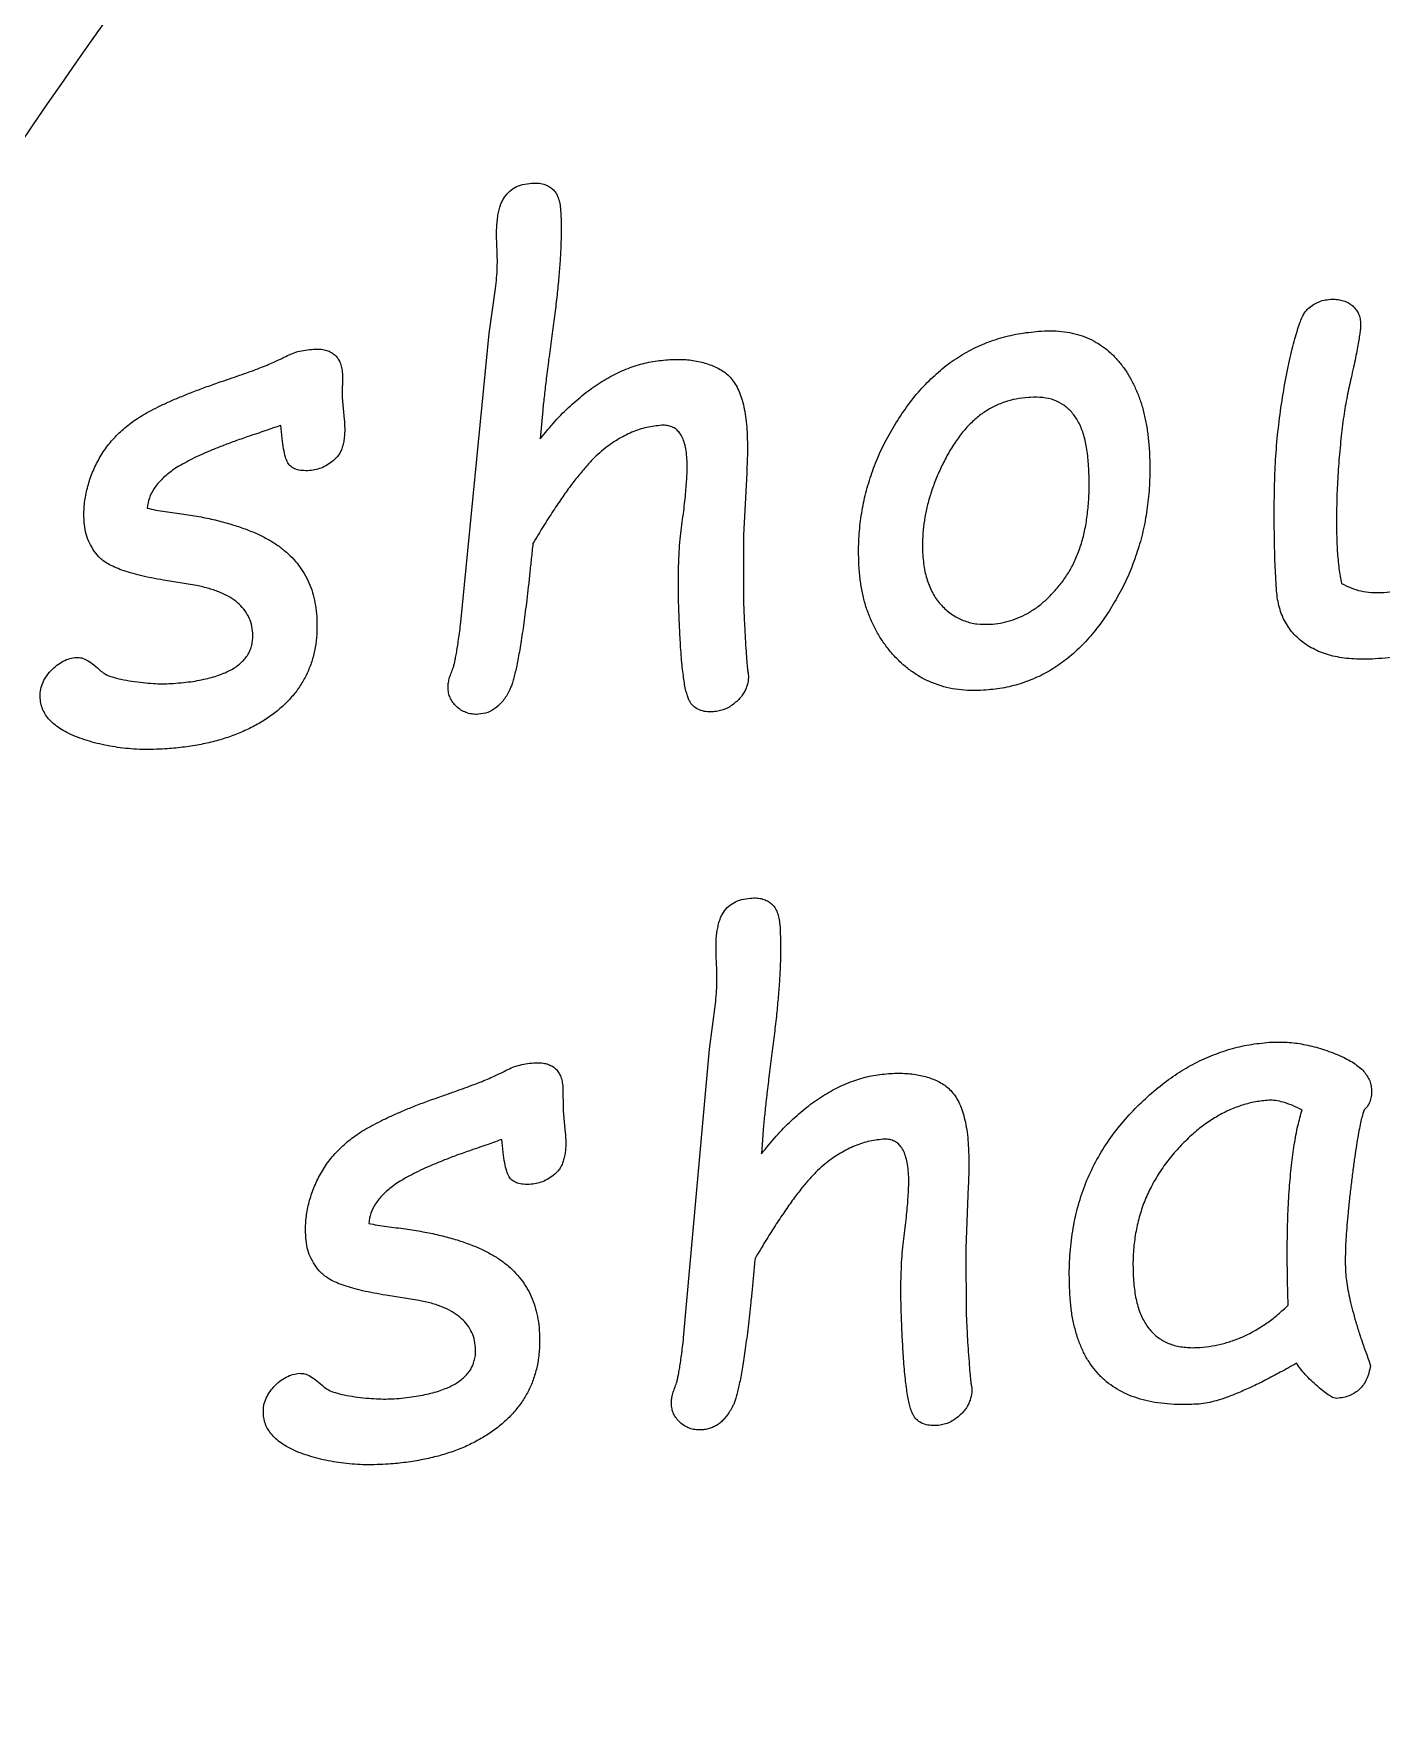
# Model space of a CAD drawing. Header units: millimetres. Extents: x -150 to 150, y -150 to 150.
# Drawn here: x 62.64 to 81.63, y -2.04 to 21.83 of the extents above; entities that cross this region are included whole.
import ezdxf

# ---------------------------------------------------------------- set-up
doc = ezdxf.new("R2010")
doc.units = ezdxf.units.MM

msp = doc.modelspace()

# ---------------------------------------------------------------- linework, layer by layer
at = {"color": 7, "linetype": 'Continuous', "lineweight": 25}
for p, q in [((69.056, 17.606), (69.147, 18.243)), ((68.657, 13.539), (69.056, 17.606)), ((66.987, 17.04), (66.985, 16.706)), ((66.985, 16.706), (67.014, 16.396)), ((69.811, 16.528), (69.776, 16.122)), ((76.683, 16.707), (76.656, 16.704)), ((72.686, 15.643), (72.641, 14.764)), ((72.641, 14.764), (72.641, 13.808)), ((64.932, 14.054), (64.468, 14.13)), ((72.161, 7.52), (72.247, 8.159)), ((71.797, 3.448), (72.161, 7.52)), ((70.095, 6.982), (70.097, 6.648)), ((70.097, 6.648), (70.128, 6.339)), ((72.925, 6.448), (72.894, 6.042)), ((75.809, 5.587), (75.773, 4.709)), ((75.773, 4.709), (75.781, 3.752)), ((68.065, 3.977), (67.6, 4.05)), ((81.455, 3.128), (81.478, 3.056))]:
    msp.add_line(p, q, dxfattribs=at)
for points, knots in [([(114.183, -113.137), (113.466, -116.425), (103.099, -120.709), (86.924, -122.223), (68.457, -123.393), (54.153, -122.536), (44.318, -115.103), (42.877, -100.163), (37.105, -82.232), (32.216, -48.659), (30.336, -0.644), (35.58, 56.233), (45.92, 92.79), (52.134, 109.475), (54.513, 110.958), (60.136, 112.847), (69.311, 111.663), (81.079, 113.313), (91.875, 113.368), (98.75, 113.364), (101.52, 113.191)], [0, 0, 0, 0, 0.0255132, 0.0835222, 0.1372692, 0.1780131, 0.1977337, 0.2328309, 0.2935122, 0.3556925, 0.5098939, 0.6897156, 0.8206987, 0.8259927, 0.8328826, 0.8426155, 0.8747815, 0.9065581, 0.9405607, 0.9633463, 0.9633463, 0.9633463, 0.9633463]), ([(101.52, 113.191), (98.75, 113.364), (91.875, 113.368), (81.079, 113.313), (69.311, 111.663), (60.136, 112.847), (54.513, 110.958), (52.134, 109.475), (45.92, 92.79), (35.58, 56.233), (30.336, -0.644), (32.216, -48.659), (37.105, -82.232), (42.877, -100.163), (44.318, -115.103), (54.153, -122.536), (68.457, -123.393), (86.924, -122.223), (103.099, -120.709), (113.466, -116.425), (114.183, -113.137)], [0, 0, 0, 0, 0.0227856, 0.0567881, 0.0885648, 0.1207307, 0.1304637, 0.1373536, 0.1426476, 0.2736307, 0.4534524, 0.6076537, 0.6698341, 0.7305154, 0.7656126, 0.7853332, 0.8260771, 0.8798241, 0.937833, 0.9633463, 0.9633463, 0.9633463, 0.9633463]), ([(52.133, -65.419), (53.969, -69.989), (44.33, -39.815), (53.105, 8.952), (61.617, 18.986), (65.267, 24.328)], [0, 0, 0, 0, 0.252885, 0.514368, 1, 1, 1, 1]), ([(69.166, 18.822), (69.164, 18.86), (69.16, 18.935), (69.16, 19.042), (69.164, 19.14), (69.173, 19.23), (69.187, 19.311), (69.203, 19.384), (69.227, 19.449), (69.264, 19.522), (69.323, 19.599), (69.415, 19.669), (69.529, 19.713), (69.612, 19.722), (69.655, 19.727)], [0, 0, 0, 0, 0.099093, 0.190022, 0.274116, 0.350508, 0.420521, 0.48445, 0.541977, 0.594998, 0.692617, 0.78792, 0.888163, 1, 1, 1, 1]), ([(69.655, 19.727), (69.686, 19.728), (69.743, 19.731), (69.823, 19.715), (69.893, 19.688), (69.95, 19.645), (69.998, 19.59), (70.032, 19.519), (70.054, 19.436), (70.06, 19.376), (70.063, 19.345)], [0, 0, 0, 0, 0.141235, 0.265677, 0.379196, 0.489236, 0.5999, 0.717739, 0.851227, 1, 1, 1, 1]), ([(70.063, 19.345), (70.066, 19.288), (70.072, 19.17), (70.071, 18.985), (70.066, 18.784), (70.051, 18.566), (70.033, 18.332), (70.005, 18.082), (69.973, 17.814), (69.947, 17.631), (69.934, 17.537)], [0, 0, 0, 0, 0.093111, 0.19508, 0.30602, 0.426083, 0.555267, 0.694504, 0.842214, 1, 1, 1, 1]), ([(69.147, 18.243), (69.157, 18.342), (69.177, 18.534), (69.17, 18.727), (69.166, 18.822)], [0, 0, 0, 0, 0.510078, 1, 1, 1, 1]), ([(80.151, 14.012), (80.145, 14.127), (80.131, 14.363), (80.123, 14.724), (80.12, 15.1), (80.125, 15.487), (80.141, 15.879), (80.177, 16.271), (80.228, 16.66), (80.284, 16.978), (80.334, 17.221), (80.372, 17.383), (80.408, 17.525), (80.445, 17.647), (80.479, 17.75), (80.512, 17.833), (80.545, 17.897), (80.59, 17.954), (80.652, 18.005), (80.732, 18.048), (80.82, 18.08), (80.882, 18.086), (80.914, 18.089)], [0, 0, 0, 0, 0.0796637, 0.1623499, 0.2484152, 0.3375828, 0.4283789, 0.5185171, 0.6081419, 0.6977196, 0.7404023, 0.7785497, 0.8121131, 0.841202, 0.8660688, 0.8864776, 0.9026855, 0.9152569, 0.9363447, 0.9568519, 0.9778029, 1, 1, 1, 1]), ([(80.914, 18.089), (80.943, 18.09), (80.999, 18.09), (81.08, 18.077), (81.152, 18.05), (81.214, 18.009), (81.266, 17.959), (81.304, 17.899), (81.332, 17.832), (81.336, 17.783), (81.339, 17.758)], [0, 0, 0, 0, 0.1432054, 0.2770895, 0.401738, 0.524607, 0.6432689, 0.7580716, 0.8756529, 1, 1, 1, 1]), ([(81.339, 17.758), (81.339, 17.743), (81.34, 17.709), (81.333, 17.65), (81.323, 17.576), (81.31, 17.486), (81.291, 17.381), (81.266, 17.261), (81.238, 17.126), (81.216, 17.031), (81.205, 16.981)], [0, 0, 0, 0, 0.0564684, 0.1303661, 0.2252393, 0.3411573, 0.475077, 0.6304541, 0.8053029, 1, 1, 1, 1]), ([(69.934, 17.537), (69.921, 17.438), (69.896, 17.25), (69.861, 16.983), (69.835, 16.746), (69.818, 16.597), (69.811, 16.528)], [0, 0, 0, 0, 0.294868, 0.558743, 0.79412, 1, 1, 1, 1]), ([(74.27, 14.302), (74.266, 14.402), (74.258, 14.6), (74.279, 14.895), (74.321, 15.184), (74.391, 15.467), (74.485, 15.745), (74.602, 16.017), (74.747, 16.283), (74.914, 16.539), (75.098, 16.781), (75.304, 16.993), (75.522, 17.179), (75.756, 17.333), (76.006, 17.457), (76.271, 17.551), (76.55, 17.615), (76.743, 17.633), (76.84, 17.642)], [0, 0, 0, 0, 0.064211, 0.127091, 0.189375, 0.251584, 0.314131, 0.377464, 0.441899, 0.508148, 0.573683, 0.636672, 0.697615, 0.757125, 0.816483, 0.876024, 0.937123, 1, 1, 1, 1]), ([(76.84, 17.642), (76.896, 17.644), (77.004, 17.648), (77.162, 17.634), (77.311, 17.606), (77.451, 17.563), (77.583, 17.503), (77.704, 17.426), (77.818, 17.336), (77.919, 17.228), (78.013, 17.109), (78.096, 16.979), (78.165, 16.837), (78.227, 16.687), (78.276, 16.524), (78.315, 16.352), (78.344, 16.169), (78.354, 16.043), (78.359, 15.979)], [0, 0, 0, 0, 0.065263, 0.12756, 0.186451, 0.243671, 0.300179, 0.355964, 0.412554, 0.470711, 0.530037, 0.590379, 0.652066, 0.71561, 0.78223, 0.85134, 0.923822, 1, 1, 1, 1]), ([(65.278, 16.928), (65.33, 16.945), (65.429, 16.979), (65.571, 17.03), (65.702, 17.074), (65.819, 17.119), (65.924, 17.161), (66.016, 17.2), (66.096, 17.236), (66.144, 17.261), (66.167, 17.273)], [0, 0, 0, 0, 0.171925, 0.329544, 0.475069, 0.606807, 0.724327, 0.828991, 0.920854, 1, 1, 1, 1]), ([(66.167, 17.273), (66.197, 17.288), (66.258, 17.32), (66.359, 17.353), (66.467, 17.377), (66.542, 17.383), (66.58, 17.386)], [0, 0, 0, 0, 0.236218, 0.480326, 0.732871, 1, 1, 1, 1]), ([(66.58, 17.386), (66.61, 17.387), (66.667, 17.389), (66.747, 17.377), (66.816, 17.351), (66.875, 17.314), (66.922, 17.263), (66.956, 17.199), (66.979, 17.124), (66.984, 17.069), (66.987, 17.04)], [0, 0, 0, 0, 0.147934, 0.277528, 0.395629, 0.505873, 0.616822, 0.730484, 0.85759, 1, 1, 1, 1]), ([(69.776, 16.122), (69.845, 16.206), (69.978, 16.369), (70.194, 16.587), (70.414, 16.774), (70.637, 16.931), (70.865, 17.056), (71.097, 17.15), (71.334, 17.213), (71.494, 17.23), (71.574, 17.238)], [0, 0, 0, 0, 0.149463, 0.289663, 0.421116, 0.545729, 0.664406, 0.778655, 0.889411, 1, 1, 1, 1]), ([(71.574, 17.238), (71.649, 17.241), (71.794, 17.246), (72.001, 17.219), (72.186, 17.165), (72.325, 17.097), (72.423, 17.025), (72.485, 16.954), (72.541, 16.871), (72.586, 16.773), (72.626, 16.663), (72.654, 16.537), (72.678, 16.398), (72.685, 16.3), (72.689, 16.249)], [0, 0, 0, 0, 0.13036, 0.250032, 0.359939, 0.463968, 0.515799, 0.56941, 0.626781, 0.68823, 0.756123, 0.829961, 0.911449, 1, 1, 1, 1]), ([(81.205, 16.981), (81.186, 16.896), (81.145, 16.716), (81.097, 16.43), (81.059, 16.114), (81.029, 15.777), (81.007, 15.439), (80.999, 15.117), (80.997, 14.819), (81.006, 14.629), (81.01, 14.538)], [0, 0, 0, 0, 0.106857, 0.225074, 0.354155, 0.495459, 0.637019, 0.767917, 0.888863, 1, 1, 1, 1]), ([(63.347, 14.943), (63.345, 15.012), (63.341, 15.149), (63.372, 15.354), (63.426, 15.556), (63.507, 15.753), (63.613, 15.94), (63.743, 16.112), (63.9, 16.263), (64.047, 16.378), (64.181, 16.461), (64.296, 16.526), (64.425, 16.59), (64.568, 16.656), (64.726, 16.723), (64.897, 16.791), (65.082, 16.86), (65.211, 16.905), (65.278, 16.928)], [0, 0, 0, 0, 0.0680725, 0.1363481, 0.2050074, 0.2756989, 0.3473011, 0.4182418, 0.4898131, 0.5632653, 0.6029041, 0.6466212, 0.6942889, 0.7465873, 0.8035694, 0.8642785, 0.9297467, 1, 1, 1, 1]), ([(77.504, 15.769), (77.496, 15.846), (77.483, 15.991), (77.437, 16.191), (77.367, 16.36), (77.274, 16.498), (77.158, 16.603), (77.018, 16.673), (76.857, 16.711), (76.743, 16.708), (76.683, 16.707)], [0, 0, 0, 0, 0.162866, 0.306642, 0.432825, 0.547101, 0.654246, 0.761053, 0.874373, 1, 1, 1, 1]), ([(76.656, 16.704), (76.599, 16.699), (76.484, 16.688), (76.319, 16.643), (76.164, 16.578), (76.017, 16.491), (75.881, 16.381), (75.753, 16.251), (75.637, 16.097), (75.531, 15.927), (75.437, 15.747), (75.356, 15.564), (75.287, 15.382), (75.235, 15.199), (75.195, 15.019), (75.171, 14.838), (75.161, 14.657), (75.165, 14.538), (75.168, 14.478)], [0, 0, 0, 0, 0.059192, 0.116624, 0.173383, 0.230988, 0.289752, 0.351404, 0.4162, 0.485463, 0.555455, 0.623245, 0.689304, 0.753344, 0.816256, 0.877841, 0.938955, 1, 1, 1, 1]), ([(66.122, 16.312), (66.091, 16.301), (66.026, 16.278), (65.921, 16.243), (65.804, 16.202), (65.721, 16.175), (65.678, 16.161)], [0, 0, 0, 0, 0.207483, 0.441322, 0.706109, 1, 1, 1, 1]), ([(66.527, 15.674), (66.491, 15.673), (66.425, 15.671), (66.335, 15.689), (66.263, 15.726), (66.211, 15.787), (66.181, 15.875), (66.155, 15.99), (66.134, 16.139), (66.126, 16.251), (66.122, 16.312)], [0, 0, 0, 0, 0.122294, 0.223929, 0.309446, 0.39069, 0.488051, 0.621527, 0.791437, 1, 1, 1, 1]), ([(67.014, 16.396), (67.016, 16.362), (67.02, 16.299), (67.021, 16.208), (67.012, 16.125), (67.001, 16.05), (66.98, 15.984), (66.955, 15.925), (66.923, 15.874), (66.87, 15.821), (66.8, 15.769), (66.712, 15.718), (66.621, 15.686), (66.558, 15.678), (66.527, 15.674)], [0, 0, 0, 0, 0.100886, 0.192096, 0.275538, 0.351408, 0.421169, 0.485166, 0.545204, 0.602007, 0.709828, 0.809791, 0.906226, 1, 1, 1, 1]), ([(71.489, 16.313), (71.418, 16.305), (71.274, 16.289), (71.063, 16.218), (70.859, 16.112), (70.692, 15.995), (70.558, 15.877), (70.451, 15.764), (70.336, 15.631), (70.214, 15.477), (70.089, 15.3), (69.954, 15.102), (69.815, 14.882), (69.72, 14.727), (69.672, 14.647)], [0, 0, 0, 0, 0.083516, 0.168736, 0.25748, 0.352686, 0.405269, 0.465943, 0.534222, 0.610668, 0.695532, 0.788376, 0.890143, 1, 1, 1, 1]), ([(71.844, 15.84), (71.841, 15.878), (71.835, 15.951), (71.814, 16.051), (71.783, 16.135), (71.744, 16.205), (71.693, 16.258), (71.633, 16.294), (71.564, 16.314), (71.515, 16.313), (71.489, 16.313)], [0, 0, 0, 0, 0.172516, 0.325323, 0.456902, 0.573563, 0.68061, 0.78203, 0.884885, 1, 1, 1, 1]), ([(72.689, 16.249), (72.691, 16.204), (72.695, 16.111), (72.698, 15.964), (72.693, 15.807), (72.688, 15.698), (72.686, 15.643)], [0, 0, 0, 0, 0.222777, 0.463226, 0.723753, 1, 1, 1, 1]), ([(65.678, 16.161), (65.614, 16.139), (65.491, 16.097), (65.316, 16.03), (65.155, 15.968), (65.009, 15.905), (64.879, 15.844), (64.764, 15.782), (64.662, 15.725), (64.552, 15.649), (64.436, 15.555), (64.333, 15.427), (64.259, 15.291), (64.244, 15.194), (64.236, 15.146)], [0, 0, 0, 0, 0.108964, 0.210377, 0.303774, 0.388792, 0.467158, 0.537364, 0.600472, 0.656151, 0.754013, 0.841226, 0.921536, 1, 1, 1, 1]), ([(71.771, 14.906), (71.779, 14.959), (71.793, 15.06), (71.811, 15.206), (71.824, 15.341), (71.835, 15.463), (71.843, 15.574), (71.847, 15.673), (71.848, 15.761), (71.845, 15.815), (71.844, 15.84)], [0, 0, 0, 0, 0.1701477, 0.3268821, 0.4716851, 0.6018723, 0.7203373, 0.8270473, 0.9192613, 1, 1, 1, 1]), ([(78.359, 15.979), (78.364, 15.872), (78.373, 15.661), (78.357, 15.349), (78.32, 15.044), (78.258, 14.749), (78.172, 14.463), (78.064, 14.186), (77.931, 13.918), (77.777, 13.661), (77.606, 13.423), (77.42, 13.211), (77.219, 13.03), (77.006, 12.878), (76.78, 12.755), (76.539, 12.665), (76.287, 12.601), (76.112, 12.585), (76.024, 12.577)], [0, 0, 0, 0, 0.070064, 0.138401, 0.205108, 0.270946, 0.336016, 0.400767, 0.46605, 0.532185, 0.596732, 0.658278, 0.717076, 0.773652, 0.829711, 0.88536, 0.941978, 1, 1, 1, 1]), ([(76.116, 13.508), (76.165, 13.512), (76.264, 13.521), (76.407, 13.558), (76.545, 13.609), (76.676, 13.679), (76.804, 13.763), (76.923, 13.867), (77.038, 13.987), (77.148, 14.121), (77.247, 14.272), (77.331, 14.441), (77.4, 14.626), (77.452, 14.825), (77.488, 15.04), (77.509, 15.269), (77.516, 15.514), (77.508, 15.682), (77.504, 15.769)], [0, 0, 0, 0, 0.050121, 0.099954, 0.149225, 0.199262, 0.250296, 0.303732, 0.359595, 0.418353, 0.479394, 0.542693, 0.609012, 0.678452, 0.751639, 0.829147, 0.911821, 1, 1, 1, 1]), ([(64.236, 15.146), (64.276, 15.136), (64.36, 15.115), (64.446, 15.103), (64.49, 15.097)], [0, 0, 0, 0, 0.4824498, 1, 1, 1, 1]), ([(64.49, 15.097), (64.577, 15.086), (64.747, 15.065), (64.99, 15.023), (65.216, 14.975), (65.424, 14.918), (65.614, 14.855), (65.787, 14.785), (65.941, 14.707), (66.078, 14.622), (66.198, 14.527), (66.304, 14.425), (66.394, 14.312), (66.471, 14.192), (66.531, 14.061), (66.58, 13.921), (66.61, 13.772), (66.62, 13.669), (66.625, 13.616)], [0, 0, 0, 0, 0.09255, 0.178913, 0.25969, 0.335166, 0.404993, 0.469882, 0.53036, 0.586244, 0.639119, 0.690613, 0.740384, 0.790103, 0.840235, 0.891672, 0.944808, 1, 1, 1, 1]), ([(64.468, 14.13), (64.411, 14.14), (64.302, 14.159), (64.146, 14.192), (64.007, 14.231), (63.883, 14.268), (63.778, 14.312), (63.687, 14.356), (63.613, 14.404), (63.538, 14.472), (63.47, 14.566), (63.404, 14.684), (63.363, 14.811), (63.352, 14.899), (63.347, 14.943)], [0, 0, 0, 0, 0.1146809, 0.2192502, 0.3140918, 0.398956, 0.4738683, 0.5394342, 0.5971008, 0.6474273, 0.7380632, 0.8259259, 0.9119085, 1, 1, 1, 1]), ([(71.755, 13.184), (71.75, 13.275), (71.74, 13.452), (71.729, 13.71), (71.723, 13.951), (71.723, 14.174), (71.727, 14.381), (71.736, 14.571), (71.751, 14.744), (71.765, 14.854), (71.771, 14.906)], [0, 0, 0, 0, 0.159196, 0.308893, 0.448315, 0.577521, 0.697354, 0.807903, 0.908505, 1, 1, 1, 1]), ([(69.672, 14.647), (69.665, 14.575), (69.651, 14.436), (69.628, 14.232), (69.609, 14.039), (69.587, 13.857), (69.565, 13.688), (69.546, 13.529), (69.523, 13.382), (69.504, 13.246), (69.482, 13.122), (69.462, 13.009), (69.442, 12.907), (69.42, 12.817), (69.4, 12.738), (69.38, 12.671), (69.36, 12.615), (69.323, 12.533), (69.259, 12.432), (69.158, 12.328), (69.039, 12.258), (68.952, 12.245), (68.908, 12.239)], [0, 0, 0, 0, 0.0806389, 0.1572623, 0.2298181, 0.2979168, 0.3620088, 0.421532, 0.4771244, 0.5281504, 0.5752718, 0.61833, 0.6569256, 0.6916854, 0.721916, 0.7482577, 0.770288, 0.7885799, 0.8489167, 0.9024392, 0.9510108, 1, 1, 1, 1]), ([(75.168, 14.478), (75.175, 14.402), (75.189, 14.259), (75.25, 14.059), (75.337, 13.884), (75.458, 13.74), (75.598, 13.626), (75.758, 13.549), (75.933, 13.505), (76.054, 13.507), (76.116, 13.508)], [0, 0, 0, 0, 0.148427, 0.282741, 0.409199, 0.531315, 0.649258, 0.762637, 0.878513, 1, 1, 1, 1]), ([(81.01, 14.538), (81.017, 14.456), (81.028, 14.304), (81.055, 14.153), (81.067, 14.083)], [0, 0, 0, 0, 0.5379479, 1, 1, 1, 1]), ([(76.024, 12.577), (75.964, 12.575), (75.845, 12.571), (75.671, 12.585), (75.504, 12.613), (75.347, 12.664), (75.195, 12.726), (75.055, 12.81), (74.921, 12.909), (74.798, 13.024), (74.685, 13.152), (74.585, 13.29), (74.497, 13.436), (74.426, 13.594), (74.364, 13.758), (74.319, 13.932), (74.286, 14.114), (74.276, 14.238), (74.27, 14.302)], [0, 0, 0, 0, 0.065607, 0.128949, 0.189638, 0.249098, 0.308108, 0.367133, 0.426957, 0.488276, 0.550357, 0.612048, 0.673506, 0.735496, 0.799154, 0.86399, 0.930634, 1, 1, 1, 1]), ([(81.628, 13.955), (81.732, 13.963), (81.946, 13.981), (82.271, 14.042), (82.61, 14.124), (82.836, 14.197), (82.952, 14.234)], [0, 0, 0, 0, 0.2311287, 0.4748659, 0.7301097, 1, 1, 1, 1]), ([(65.723, 13.384), (65.719, 13.426), (65.711, 13.508), (65.665, 13.622), (65.599, 13.725), (65.511, 13.818), (65.397, 13.895), (65.262, 13.96), (65.105, 14.016), (64.992, 14.041), (64.932, 14.054)], [0, 0, 0, 0, 0.111856, 0.218779, 0.32581, 0.43718, 0.557216, 0.689991, 0.836742, 1, 1, 1, 1]), ([(81.545, 13.02), (81.494, 13.017), (81.394, 13.013), (81.248, 13.017), (81.11, 13.03), (80.98, 13.051), (80.859, 13.084), (80.746, 13.123), (80.643, 13.177), (80.546, 13.234), (80.461, 13.305), (80.385, 13.381), (80.32, 13.468), (80.263, 13.56), (80.219, 13.662), (80.185, 13.771), (80.162, 13.889), (80.155, 13.97), (80.151, 14.012)], [0, 0, 0, 0, 0.079362, 0.154529, 0.225833, 0.292858, 0.357661, 0.419063, 0.478179, 0.536292, 0.592684, 0.648277, 0.70338, 0.758624, 0.815631, 0.873943, 0.935616, 1, 1, 1, 1]), ([(81.067, 14.083), (81.113, 14.061), (81.201, 14.016), (81.343, 13.975), (81.485, 13.952), (81.58, 13.954), (81.628, 13.955)], [0, 0, 0, 0, 0.260521, 0.510038, 0.756419, 1, 1, 1, 1]), ([(66.625, 13.616), (66.627, 13.55), (66.631, 13.419), (66.616, 13.228), (66.577, 13.047), (66.521, 12.877), (66.442, 12.717), (66.346, 12.567), (66.227, 12.429), (66.091, 12.301), (65.938, 12.184), (65.769, 12.084), (65.589, 11.994), (65.394, 11.919), (65.187, 11.855), (64.965, 11.807), (64.731, 11.77), (64.57, 11.757), (64.487, 11.751)], [0, 0, 0, 0, 0.062535, 0.122322, 0.179746, 0.235459, 0.290445, 0.34576, 0.402401, 0.460983, 0.520979, 0.582206, 0.644936, 0.709821, 0.777848, 0.848374, 0.92235, 1, 1, 1, 1]), ([(72.641, 13.808), (72.642, 13.785), (72.645, 13.728), (72.648, 13.621), (72.657, 13.476), (72.665, 13.306), (72.675, 13.137), (72.686, 12.996), (72.694, 12.896), (72.707, 12.814), (72.714, 12.726), (72.69, 12.639), (72.66, 12.563), (72.623, 12.504), (72.573, 12.447), (72.515, 12.393), (72.449, 12.345), (72.376, 12.307), (72.298, 12.284), (72.243, 12.278), (72.216, 12.274)], [0, 0, 0, 0, 0.037456, 0.095883, 0.176848, 0.278781, 0.380008, 0.458084, 0.513722, 0.546961, 0.595667, 0.658671, 0.694255, 0.732261, 0.773666, 0.818683, 0.864801, 0.909323, 0.953846, 1, 1, 1, 1]), ([(64.57, 12.672), (64.618, 12.676), (64.711, 12.683), (64.846, 12.697), (64.972, 12.718), (65.087, 12.744), (65.193, 12.771), (65.29, 12.806), (65.377, 12.843), (65.455, 12.884), (65.522, 12.933), (65.581, 12.983), (65.628, 13.04), (65.669, 13.099), (65.697, 13.165), (65.716, 13.234), (65.726, 13.308), (65.724, 13.358), (65.723, 13.384)], [0, 0, 0, 0, 0.095709, 0.18538, 0.268466, 0.346969, 0.418968, 0.486062, 0.549145, 0.606979, 0.660651, 0.7118, 0.75985, 0.80682, 0.85352, 0.900659, 0.949194, 1, 1, 1, 1]), ([(68.539, 12.867), (68.544, 12.88), (68.555, 12.909), (68.568, 12.961), (68.581, 13.025), (68.596, 13.103), (68.611, 13.193), (68.625, 13.297), (68.642, 13.414), (68.652, 13.496), (68.657, 13.539)], [0, 0, 0, 0, 0.058833, 0.136586, 0.233605, 0.348476, 0.482828, 0.636739, 0.808561, 1, 1, 1, 1]), ([(82.891, 13.391), (82.841, 13.365), (82.741, 13.312), (82.583, 13.245), (82.421, 13.186), (82.255, 13.134), (82.084, 13.093), (81.909, 13.058), (81.729, 13.034), (81.607, 13.025), (81.545, 13.02)], [0, 0, 0, 0, 0.120669, 0.241959, 0.364685, 0.48738, 0.612907, 0.739077, 0.867949, 1, 1, 1, 1]), ([(72.216, 12.274), (72.18, 12.273), (72.112, 12.271), (72.019, 12.297), (71.941, 12.342), (71.892, 12.4), (71.863, 12.46), (71.844, 12.521), (71.823, 12.595), (71.806, 12.685), (71.792, 12.789), (71.777, 12.907), (71.765, 13.041), (71.759, 13.134), (71.755, 13.184)], [0, 0, 0, 0, 0.0930914, 0.1726719, 0.2472852, 0.3207193, 0.3649392, 0.419016, 0.4853331, 0.5647264, 0.6540568, 0.757222, 0.8728615, 1, 1, 1, 1]), ([(62.728, 12.464), (62.728, 12.499), (62.727, 12.569), (62.756, 12.672), (62.806, 12.768), (62.878, 12.855), (62.961, 12.931), (63.05, 12.99), (63.144, 13.029), (63.209, 13.037), (63.242, 13.041)], [0, 0, 0, 0, 0.124499, 0.24676, 0.372307, 0.507314, 0.64282, 0.768458, 0.885152, 1, 1, 1, 1]), ([(63.242, 13.041), (63.266, 13.04), (63.321, 13.037), (63.403, 12.996), (63.494, 12.934), (63.552, 12.878), (63.583, 12.848)], [0, 0, 0, 0, 0.182326, 0.401764, 0.674491, 1, 1, 1, 1]), ([(63.583, 12.848), (63.605, 12.832), (63.654, 12.796), (63.752, 12.761), (63.875, 12.729), (64.021, 12.704), (64.173, 12.685), (64.318, 12.672), (64.449, 12.668), (64.531, 12.671), (64.57, 12.672)], [0, 0, 0, 0, 0.078585, 0.178874, 0.304065, 0.455407, 0.613638, 0.756475, 0.885569, 1, 1, 1, 1]), ([(68.477, 12.597), (68.477, 12.617), (68.477, 12.658), (68.489, 12.723), (68.509, 12.794), (68.529, 12.842), (68.539, 12.867)], [0, 0, 0, 0, 0.207894, 0.443099, 0.704685, 1, 1, 1, 1]), ([(64.487, 11.751), (64.38, 11.746), (64.169, 11.737), (63.86, 11.763), (63.566, 11.815), (63.334, 11.883), (63.165, 11.951), (63.053, 12.007), (62.959, 12.07), (62.879, 12.137), (62.816, 12.211), (62.77, 12.29), (62.738, 12.375), (62.731, 12.434), (62.728, 12.464)], [0, 0, 0, 0, 0.156961, 0.307131, 0.451249, 0.591685, 0.657649, 0.718142, 0.772592, 0.822872, 0.869449, 0.913592, 0.95617, 1, 1, 1, 1]), ([(68.908, 12.239), (68.88, 12.238), (68.826, 12.237), (68.747, 12.256), (68.674, 12.287), (68.61, 12.333), (68.555, 12.389), (68.513, 12.452), (68.486, 12.523), (68.48, 12.572), (68.477, 12.597)], [0, 0, 0, 0, 0.134555, 0.261419, 0.38679, 0.514431, 0.641795, 0.760966, 0.879065, 1, 1, 1, 1]), ([(72.261, 8.738), (72.259, 8.776), (72.254, 8.851), (72.253, 8.958), (72.255, 9.056), (72.263, 9.146), (72.276, 9.227), (72.294, 9.301), (72.314, 9.366), (72.35, 9.439), (72.409, 9.517), (72.502, 9.587), (72.615, 9.634), (72.697, 9.643), (72.741, 9.648)], [0, 0, 0, 0, 0.099097, 0.189981, 0.273988, 0.350224, 0.420197, 0.48409, 0.542294, 0.59477, 0.691632, 0.788494, 0.888043, 1, 1, 1, 1]), ([(72.741, 9.648), (72.771, 9.649), (72.828, 9.652), (72.909, 9.638), (72.979, 9.611), (73.038, 9.569), (73.085, 9.513), (73.12, 9.443), (73.143, 9.36), (73.149, 9.3), (73.153, 9.269)], [0, 0, 0, 0, 0.141033, 0.264922, 0.380236, 0.488881, 0.599387, 0.719886, 0.851156, 1, 1, 1, 1]), ([(73.153, 9.269), (73.156, 9.212), (73.163, 9.095), (73.165, 8.909), (73.159, 8.708), (73.149, 8.49), (73.13, 8.256), (73.108, 8.005), (73.076, 7.738), (73.052, 7.554), (73.04, 7.46)], [0, 0, 0, 0, 0.093131, 0.195097, 0.306022, 0.425985, 0.555836, 0.694092, 0.842433, 1, 1, 1, 1]), ([(72.247, 8.159), (72.255, 8.258), (72.273, 8.45), (72.265, 8.643), (72.261, 8.738)], [0, 0, 0, 0, 0.509891, 1, 1, 1, 1]), ([(73.04, 7.46), (73.027, 7.361), (73.004, 7.172), (72.973, 6.904), (72.945, 6.666), (72.931, 6.517), (72.925, 6.448)], [0, 0, 0, 0, 0.29403, 0.558452, 0.794745, 1, 1, 1, 1]), ([(77.244, 4.018), (77.238, 4.141), (77.227, 4.382), (77.246, 4.737), (77.298, 5.076), (77.378, 5.401), (77.492, 5.709), (77.638, 6), (77.813, 6.277), (78.019, 6.532), (78.243, 6.766), (78.476, 6.976), (78.72, 7.155), (78.969, 7.307), (79.229, 7.428), (79.495, 7.522), (79.77, 7.587), (79.957, 7.606), (80.051, 7.616)], [0, 0, 0, 0, 0.072851, 0.142836, 0.210287, 0.275757, 0.340319, 0.404377, 0.468533, 0.533811, 0.598334, 0.660114, 0.719439, 0.777124, 0.833089, 0.888766, 0.944087, 1, 1, 1, 1]), ([(80.051, 7.616), (80.126, 7.618), (80.278, 7.623), (80.51, 7.596), (80.746, 7.539), (80.942, 7.472), (81.093, 7.407), (81.194, 7.354), (81.28, 7.298), (81.354, 7.239), (81.41, 7.174), (81.453, 7.107), (81.483, 7.037), (81.489, 6.987), (81.492, 6.962)], [0, 0, 0, 0, 0.132068, 0.268158, 0.410379, 0.560076, 0.633828, 0.700377, 0.761278, 0.816081, 0.865701, 0.91183, 0.956446, 1, 1, 1, 1]), ([(68.385, 6.856), (68.437, 6.874), (68.536, 6.909), (68.679, 6.958), (68.808, 7.008), (68.926, 7.051), (69.03, 7.095), (69.121, 7.136), (69.202, 7.171), (69.25, 7.197), (69.273, 7.209)], [0, 0, 0, 0, 0.172069, 0.329399, 0.474292, 0.605788, 0.723628, 0.828662, 0.920357, 1, 1, 1, 1]), ([(69.273, 7.209), (69.303, 7.225), (69.364, 7.256), (69.464, 7.289), (69.571, 7.314), (69.646, 7.321), (69.685, 7.325)], [0, 0, 0, 0, 0.2366765, 0.4782934, 0.732005, 1, 1, 1, 1]), ([(69.685, 7.325), (69.715, 7.326), (69.772, 7.327), (69.853, 7.318), (69.922, 7.293), (69.981, 7.256), (70.027, 7.204), (70.064, 7.142), (70.086, 7.066), (70.092, 7.011), (70.095, 6.982)], [0, 0, 0, 0, 0.147568, 0.278705, 0.395749, 0.505719, 0.616394, 0.730861, 0.857653, 1, 1, 1, 1]), ([(72.894, 6.042), (72.962, 6.127), (73.095, 6.29), (73.308, 6.512), (73.526, 6.7), (73.748, 6.859), (73.975, 6.985), (74.206, 7.083), (74.443, 7.148), (74.603, 7.166), (74.683, 7.175)], [0, 0, 0, 0, 0.14949, 0.289667, 0.421413, 0.545835, 0.664231, 0.778342, 0.889978, 1, 1, 1, 1]), ([(74.683, 7.175), (74.758, 7.178), (74.902, 7.183), (75.11, 7.159), (75.296, 7.108), (75.435, 7.041), (75.532, 6.969), (75.597, 6.9), (75.652, 6.816), (75.701, 6.72), (75.739, 6.609), (75.77, 6.484), (75.795, 6.345), (75.803, 6.247), (75.807, 6.196)], [0, 0, 0, 0, 0.131136, 0.249829, 0.360045, 0.463716, 0.515543, 0.569103, 0.62647, 0.688603, 0.755755, 0.829773, 0.911385, 1, 1, 1, 1]), ([(81.492, 6.962), (81.493, 6.932), (81.494, 6.875), (81.476, 6.794), (81.444, 6.72), (81.408, 6.682), (81.39, 6.662)], [0, 0, 0, 0, 0.272813, 0.522512, 0.759217, 1, 1, 1, 1]), ([(66.472, 4.853), (66.469, 4.921), (66.465, 5.059), (66.492, 5.264), (66.545, 5.466), (66.625, 5.664), (66.729, 5.853), (66.859, 6.025), (67.013, 6.18), (67.16, 6.294), (67.292, 6.38), (67.407, 6.444), (67.536, 6.51), (67.678, 6.578), (67.835, 6.646), (68.005, 6.717), (68.19, 6.787), (68.319, 6.832), (68.385, 6.856)], [0, 0, 0, 0, 0.068493, 0.136177, 0.205125, 0.276032, 0.347774, 0.418415, 0.49027, 0.563611, 0.603096, 0.646795, 0.694646, 0.746706, 0.803432, 0.864451, 0.930048, 1, 1, 1, 1]), ([(80.046, 6.799), (79.983, 6.792), (79.858, 6.779), (79.673, 6.733), (79.494, 6.665), (79.32, 6.576), (79.149, 6.467), (78.985, 6.336), (78.825, 6.183), (78.672, 6.012), (78.53, 5.827), (78.41, 5.628), (78.308, 5.422), (78.232, 5.206), (78.175, 4.981), (78.14, 4.747), (78.126, 4.504), (78.134, 4.34), (78.138, 4.256)], [0, 0, 0, 0, 0.053958, 0.107834, 0.162175, 0.217441, 0.274575, 0.334578, 0.39721, 0.463453, 0.530517, 0.596343, 0.661426, 0.726451, 0.792371, 0.859339, 0.928357, 1, 1, 1, 1]), ([(80.514, 6.662), (80.467, 6.685), (80.381, 6.727), (80.255, 6.769), (80.146, 6.798), (80.077, 6.799), (80.046, 6.799)], [0, 0, 0, 0, 0.314713, 0.584939, 0.810239, 1, 1, 1, 1]), ([(80.318, 3.909), (80.313, 4.063), (80.305, 4.359), (80.304, 4.788), (80.312, 5.183), (80.332, 5.544), (80.362, 5.872), (80.4, 6.166), (80.448, 6.427), (80.493, 6.587), (80.514, 6.662)], [0, 0, 0, 0, 0.166815, 0.321394, 0.463822, 0.594712, 0.713204, 0.819961, 0.915787, 1, 1, 1, 1]), ([(81.39, 6.662), (81.383, 6.643), (81.367, 6.599), (81.346, 6.521), (81.325, 6.422), (81.302, 6.301), (81.28, 6.159), (81.255, 5.996), (81.229, 5.812), (81.205, 5.613), (81.181, 5.411), (81.162, 5.218), (81.146, 5.041), (81.134, 4.879), (81.125, 4.732), (81.123, 4.6), (81.122, 4.484), (81.125, 4.411), (81.127, 4.378)], [0, 0, 0, 0, 0.026124, 0.061367, 0.105143, 0.158219, 0.220525, 0.292182, 0.372619, 0.462348, 0.55317, 0.636752, 0.714391, 0.78488, 0.84824, 0.905657, 0.956033, 1, 1, 1, 1]), ([(69.236, 6.247), (69.205, 6.236), (69.14, 6.213), (69.036, 6.174), (68.918, 6.135), (68.836, 6.106), (68.793, 6.091)], [0, 0, 0, 0, 0.207463, 0.443184, 0.707946, 1, 1, 1, 1]), ([(69.648, 5.613), (69.612, 5.612), (69.546, 5.609), (69.455, 5.625), (69.384, 5.662), (69.33, 5.722), (69.299, 5.809), (69.271, 5.924), (69.251, 6.074), (69.241, 6.186), (69.236, 6.247)], [0, 0, 0, 0, 0.122151, 0.223365, 0.310129, 0.390142, 0.487982, 0.621671, 0.791396, 1, 1, 1, 1]), ([(70.128, 6.339), (70.13, 6.305), (70.136, 6.242), (70.136, 6.15), (70.13, 6.067), (70.116, 5.992), (70.097, 5.925), (70.072, 5.866), (70.039, 5.816), (69.989, 5.761), (69.919, 5.707), (69.832, 5.657), (69.741, 5.625), (69.679, 5.617), (69.648, 5.613)], [0, 0, 0, 0, 0.100999, 0.192236, 0.276939, 0.353062, 0.422458, 0.486475, 0.546531, 0.603415, 0.711028, 0.811021, 0.906197, 1, 1, 1, 1]), ([(74.607, 6.248), (74.536, 6.24), (74.392, 6.223), (74.183, 6.148), (73.978, 6.042), (73.813, 5.923), (73.679, 5.804), (73.573, 5.691), (73.46, 5.557), (73.339, 5.401), (73.215, 5.222), (73.082, 5.023), (72.943, 4.802), (72.851, 4.646), (72.803, 4.566)], [0, 0, 0, 0, 0.083552, 0.168563, 0.257504, 0.352538, 0.405444, 0.465724, 0.534026, 0.610526, 0.695471, 0.788412, 0.890292, 1, 1, 1, 1]), ([(74.966, 5.779), (74.962, 5.817), (74.955, 5.889), (74.935, 5.99), (74.902, 6.073), (74.863, 6.143), (74.813, 6.195), (74.752, 6.23), (74.682, 6.251), (74.633, 6.249), (74.607, 6.248)], [0, 0, 0, 0, 0.172729, 0.325525, 0.45782, 0.572733, 0.679773, 0.780156, 0.884946, 1, 1, 1, 1]), ([(68.793, 6.091), (68.729, 6.069), (68.607, 6.025), (68.432, 5.959), (68.272, 5.893), (68.126, 5.83), (67.997, 5.766), (67.881, 5.706), (67.782, 5.645), (67.671, 5.57), (67.558, 5.473), (67.453, 5.346), (67.382, 5.209), (67.367, 5.111), (67.359, 5.063)], [0, 0, 0, 0, 0.109396, 0.210075, 0.30397, 0.389236, 0.467221, 0.537391, 0.600581, 0.656231, 0.753968, 0.841135, 0.921729, 1, 1, 1, 1]), ([(75.807, 6.196), (75.809, 6.151), (75.814, 6.057), (75.819, 5.91), (75.815, 5.752), (75.811, 5.643), (75.809, 5.587)], [0, 0, 0, 0, 0.221885, 0.463529, 0.722848, 1, 1, 1, 1]), ([(74.9, 4.844), (74.907, 4.897), (74.921, 4.998), (74.936, 5.145), (74.95, 5.279), (74.959, 5.402), (74.966, 5.513), (74.971, 5.612), (74.971, 5.7), (74.968, 5.754), (74.966, 5.779)], [0, 0, 0, 0, 0.169801, 0.327655, 0.470892, 0.602274, 0.720533, 0.827144, 0.919272, 1, 1, 1, 1]), ([(67.359, 5.063), (67.4, 5.054), (67.484, 5.033), (67.569, 5.023), (67.613, 5.017)], [0, 0, 0, 0, 0.482218, 1, 1, 1, 1]), ([(67.613, 5.017), (67.701, 5.007), (67.87, 4.987), (68.115, 4.948), (68.342, 4.902), (68.551, 4.846), (68.741, 4.785), (68.914, 4.716), (69.069, 4.639), (69.207, 4.555), (69.328, 4.463), (69.435, 4.361), (69.526, 4.249), (69.604, 4.128), (69.666, 3.998), (69.713, 3.858), (69.748, 3.71), (69.758, 3.607), (69.763, 3.554)], [0, 0, 0, 0, 0.092354, 0.178958, 0.260034, 0.335325, 0.405396, 0.470055, 0.530271, 0.586262, 0.639178, 0.690301, 0.74033, 0.790262, 0.840555, 0.891503, 0.944798, 1, 1, 1, 1]), ([(67.6, 4.05), (67.543, 4.059), (67.433, 4.078), (67.277, 4.11), (67.137, 4.144), (67.015, 4.184), (66.907, 4.224), (66.816, 4.267), (66.743, 4.316), (66.667, 4.383), (66.597, 4.476), (66.531, 4.593), (66.487, 4.72), (66.477, 4.808), (66.472, 4.853)], [0, 0, 0, 0, 0.114508, 0.219745, 0.314121, 0.398126, 0.4732, 0.539551, 0.597208, 0.646935, 0.7374, 0.825674, 0.911922, 1, 1, 1, 1]), ([(74.9, 3.12), (74.894, 3.211), (74.882, 3.389), (74.87, 3.646), (74.861, 3.887), (74.859, 4.111), (74.861, 4.318), (74.869, 4.508), (74.88, 4.682), (74.894, 4.792), (74.9, 4.844)], [0, 0, 0, 0, 0.1591768, 0.3088038, 0.4481714, 0.578079, 0.6978147, 0.8082498, 0.9086595, 1, 1, 1, 1]), ([(72.803, 4.566), (72.796, 4.494), (72.783, 4.353), (72.765, 4.149), (72.744, 3.956), (72.726, 3.775), (72.705, 3.605), (72.687, 3.446), (72.665, 3.299), (72.648, 3.163), (72.627, 3.038), (72.607, 2.925), (72.588, 2.823), (72.568, 2.733), (72.548, 2.654), (72.527, 2.587), (72.51, 2.53), (72.483, 2.471), (72.447, 2.41), (72.403, 2.345), (72.355, 2.289), (72.304, 2.242), (72.248, 2.205), (72.188, 2.179), (72.125, 2.158), (72.082, 2.154), (72.06, 2.151)], [0, 0, 0, 0, 0.081034, 0.157503, 0.230006, 0.297944, 0.361928, 0.421346, 0.476828, 0.528244, 0.575248, 0.618275, 0.656747, 0.691369, 0.721577, 0.7479, 0.770224, 0.788503, 0.8199, 0.849273, 0.876456, 0.902168, 0.926922, 0.951294, 0.97554, 1, 1, 1, 1]), ([(81.127, 4.378), (81.13, 4.337), (81.138, 4.254), (81.161, 4.124), (81.189, 3.983), (81.225, 3.831), (81.272, 3.67), (81.324, 3.497), (81.387, 3.316), (81.432, 3.192), (81.455, 3.128)], [0, 0, 0, 0, 0.093262, 0.19473, 0.305346, 0.425459, 0.555493, 0.694002, 0.842696, 1, 1, 1, 1]), ([(78.138, 4.256), (78.142, 4.215), (78.149, 4.137), (78.166, 4.023), (78.192, 3.919), (78.221, 3.822), (78.259, 3.734), (78.302, 3.654), (78.351, 3.581), (78.407, 3.517), (78.47, 3.463), (78.537, 3.415), (78.613, 3.377), (78.694, 3.348), (78.781, 3.325), (78.875, 3.315), (78.974, 3.308), (79.042, 3.312), (79.077, 3.314)], [0, 0, 0, 0, 0.080204, 0.154699, 0.225886, 0.291797, 0.354555, 0.414071, 0.470884, 0.526189, 0.580243, 0.634363, 0.689089, 0.745756, 0.804253, 0.865956, 0.930784, 1, 1, 1, 1]), ([(68.863, 3.314), (68.858, 3.355), (68.849, 3.437), (68.803, 3.552), (68.736, 3.656), (68.644, 3.744), (68.531, 3.822), (68.396, 3.888), (68.238, 3.94), (68.124, 3.964), (68.065, 3.977)], [0, 0, 0, 0, 0.111944, 0.218772, 0.326361, 0.437607, 0.557537, 0.690195, 0.837165, 1, 1, 1, 1]), ([(79.065, 2.516), (78.996, 2.512), (78.863, 2.505), (78.667, 2.511), (78.485, 2.529), (78.314, 2.561), (78.156, 2.607), (78.01, 2.666), (77.877, 2.741), (77.755, 2.828), (77.647, 2.93), (77.551, 3.045), (77.469, 3.174), (77.398, 3.317), (77.34, 3.473), (77.295, 3.643), (77.26, 3.826), (77.249, 3.953), (77.244, 4.018)], [0, 0, 0, 0, 0.0763994, 0.1482772, 0.2159979, 0.279507, 0.3403002, 0.3980265, 0.454099, 0.5087959, 0.563511, 0.6180689, 0.6744005, 0.7328639, 0.7941242, 0.8587601, 0.9272649, 1, 1, 1, 1]), ([(79.077, 3.314), (79.133, 3.32), (79.245, 3.331), (79.411, 3.367), (79.572, 3.419), (79.729, 3.485), (79.882, 3.569), (80.033, 3.666), (80.179, 3.78), (80.271, 3.865), (80.318, 3.909)], [0, 0, 0, 0, 0.120143, 0.240128, 0.360287, 0.481411, 0.60493, 0.732193, 0.863799, 1, 1, 1, 1]), ([(75.781, 3.752), (75.782, 3.73), (75.784, 3.672), (75.79, 3.566), (75.798, 3.421), (75.809, 3.25), (75.822, 3.081), (75.832, 2.94), (75.841, 2.84), (75.857, 2.758), (75.863, 2.671), (75.841, 2.584), (75.81, 2.507), (75.773, 2.448), (75.725, 2.39), (75.667, 2.335), (75.601, 2.286), (75.529, 2.247), (75.451, 2.223), (75.397, 2.216), (75.369, 2.213)], [0, 0, 0, 0, 0.037423, 0.095834, 0.176728, 0.278661, 0.3799, 0.457908, 0.513573, 0.546893, 0.595556, 0.658342, 0.693895, 0.732503, 0.77339, 0.818881, 0.864354, 0.909183, 0.953886, 1, 1, 1, 1]), ([(69.763, 3.554), (69.766, 3.487), (69.771, 3.357), (69.756, 3.166), (69.719, 2.985), (69.664, 2.813), (69.588, 2.652), (69.491, 2.503), (69.375, 2.362), (69.238, 2.234), (69.086, 2.116), (68.918, 2.014), (68.74, 1.92), (68.545, 1.845), (68.338, 1.779), (68.117, 1.731), (67.883, 1.689), (67.722, 1.676), (67.639, 1.669)], [0, 0, 0, 0, 0.0624991, 0.1222108, 0.1795093, 0.2354526, 0.2905984, 0.3458749, 0.4022578, 0.4610898, 0.5213009, 0.5823456, 0.6450369, 0.7100317, 0.7777333, 0.8483033, 0.9223638, 1, 1, 1, 1]), ([(71.684, 2.775), (71.689, 2.788), (71.7, 2.817), (71.711, 2.869), (71.725, 2.934), (71.74, 3.011), (71.752, 3.102), (71.768, 3.206), (71.782, 3.322), (71.792, 3.405), (71.797, 3.448)], [0, 0, 0, 0, 0.0587937, 0.1360154, 0.2329708, 0.3497072, 0.4836636, 0.6355155, 0.808923, 1, 1, 1, 1]), ([(67.715, 2.591), (67.763, 2.594), (67.856, 2.601), (67.991, 2.619), (68.117, 2.641), (68.232, 2.666), (68.338, 2.695), (68.434, 2.731), (68.522, 2.768), (68.598, 2.811), (68.666, 2.859), (68.722, 2.912), (68.773, 2.967), (68.81, 3.028), (68.838, 3.094), (68.857, 3.163), (68.867, 3.237), (68.864, 3.288), (68.863, 3.314)], [0, 0, 0, 0, 0.095612, 0.185403, 0.268551, 0.346974, 0.419137, 0.486462, 0.548664, 0.60687, 0.660487, 0.711522, 0.760105, 0.807297, 0.852779, 0.89987, 0.949238, 1, 1, 1, 1]), ([(75.369, 2.213), (75.333, 2.213), (75.265, 2.211), (75.171, 2.234), (75.094, 2.28), (75.045, 2.337), (75.015, 2.397), (74.994, 2.458), (74.973, 2.532), (74.957, 2.622), (74.939, 2.725), (74.925, 2.844), (74.911, 2.977), (74.904, 3.071), (74.9, 3.12)], [0, 0, 0, 0, 0.093049, 0.173422, 0.247007, 0.321168, 0.364331, 0.419864, 0.486151, 0.564367, 0.655166, 0.757131, 0.872829, 1, 1, 1, 1]), ([(65.875, 2.367), (65.874, 2.402), (65.872, 2.472), (65.9, 2.575), (65.95, 2.672), (66.02, 2.76), (66.101, 2.837), (66.191, 2.897), (66.285, 2.935), (66.35, 2.944), (66.383, 2.949)], [0, 0, 0, 0, 0.124273, 0.245956, 0.372745, 0.507825, 0.643047, 0.768508, 0.885037, 1, 1, 1, 1]), ([(66.383, 2.949), (66.407, 2.948), (66.462, 2.945), (66.545, 2.905), (66.635, 2.842), (66.694, 2.788), (66.726, 2.758)], [0, 0, 0, 0, 0.182565, 0.405376, 0.673788, 1, 1, 1, 1]), ([(80.436, 3.091), (80.36, 3.048), (80.214, 2.966), (80.001, 2.853), (79.805, 2.757), (79.625, 2.677), (79.462, 2.613), (79.316, 2.563), (79.185, 2.531), (79.103, 2.52), (79.065, 2.516)], [0, 0, 0, 0, 0.175854, 0.336217, 0.482818, 0.614204, 0.73058, 0.834236, 0.923378, 1, 1, 1, 1]), ([(81.003, 2.595), (80.988, 2.597), (80.951, 2.602), (80.893, 2.639), (80.818, 2.691), (80.731, 2.763), (80.642, 2.844), (80.561, 2.927), (80.492, 3.008), (80.454, 3.064), (80.436, 3.091)], [0, 0, 0, 0, 0.057453, 0.143505, 0.263929, 0.418262, 0.583141, 0.735392, 0.873215, 1, 1, 1, 1]), ([(81.478, 3.056), (81.471, 3.022), (81.458, 2.957), (81.426, 2.866), (81.381, 2.789), (81.326, 2.723), (81.26, 2.672), (81.184, 2.631), (81.097, 2.606), (81.035, 2.599), (81.003, 2.595)], [0, 0, 0, 0, 0.143322, 0.274206, 0.396954, 0.511976, 0.626072, 0.741951, 0.866372, 1, 1, 1, 1]), ([(66.726, 2.758), (66.747, 2.743), (66.797, 2.708), (66.895, 2.673), (67.018, 2.641), (67.164, 2.618), (67.317, 2.6), (67.462, 2.589), (67.594, 2.585), (67.676, 2.589), (67.715, 2.591)], [0, 0, 0, 0, 0.077742, 0.177892, 0.304194, 0.455099, 0.612949, 0.756808, 0.885689, 1, 1, 1, 1]), ([(71.625, 2.505), (71.625, 2.525), (71.625, 2.566), (71.635, 2.631), (71.656, 2.701), (71.675, 2.75), (71.684, 2.775)], [0, 0, 0, 0, 0.208405, 0.44344, 0.70567, 1, 1, 1, 1]), ([(72.06, 2.151), (72.032, 2.151), (71.978, 2.15), (71.898, 2.164), (71.826, 2.197), (71.76, 2.241), (71.705, 2.297), (71.662, 2.36), (71.634, 2.431), (71.628, 2.48), (71.625, 2.505)], [0, 0, 0, 0, 0.134336, 0.260101, 0.385267, 0.513252, 0.640408, 0.760582, 0.879262, 1, 1, 1, 1]), ([(67.639, 1.669), (67.531, 1.664), (67.321, 1.653), (67.011, 1.677), (66.717, 1.725), (66.485, 1.792), (66.314, 1.857), (66.204, 1.915), (66.108, 1.975), (66.028, 2.041), (65.966, 2.115), (65.916, 2.193), (65.886, 2.278), (65.878, 2.337), (65.875, 2.367)], [0, 0, 0, 0, 0.157092, 0.307257, 0.451885, 0.592038, 0.658409, 0.718355, 0.773028, 0.822913, 0.869519, 0.913465, 0.956687, 1, 1, 1, 1])]:
    msp.add_open_spline(points, degree=3, knots=knots, dxfattribs=at)

doc.saveas('drawing.dxf')
